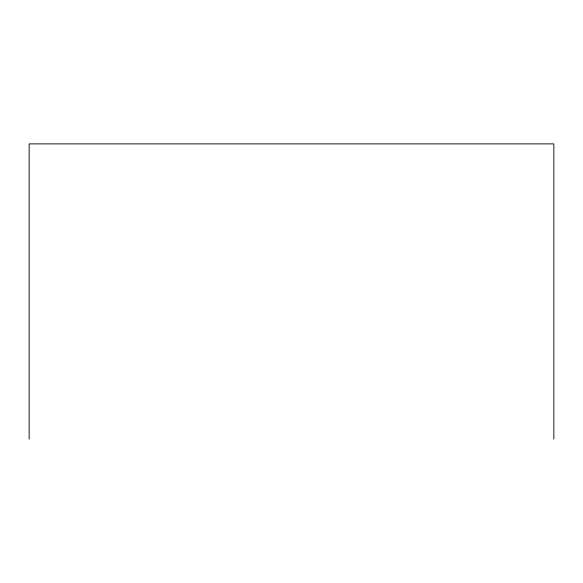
<?xml version="1.0" encoding="UTF-8"?>
<svg xmlns="http://www.w3.org/2000/svg" width="583" height="583" viewBox="0 0 583 583"><rect width="100%" height="100%" fill="white"/><g stroke="black" fill="none" stroke-linecap="round" stroke-linejoin="round"><path stroke-width="0.87" d="M553.85 439.108L553.85 143.892L29.15 143.892L29.15 439.108"/></g></svg>
